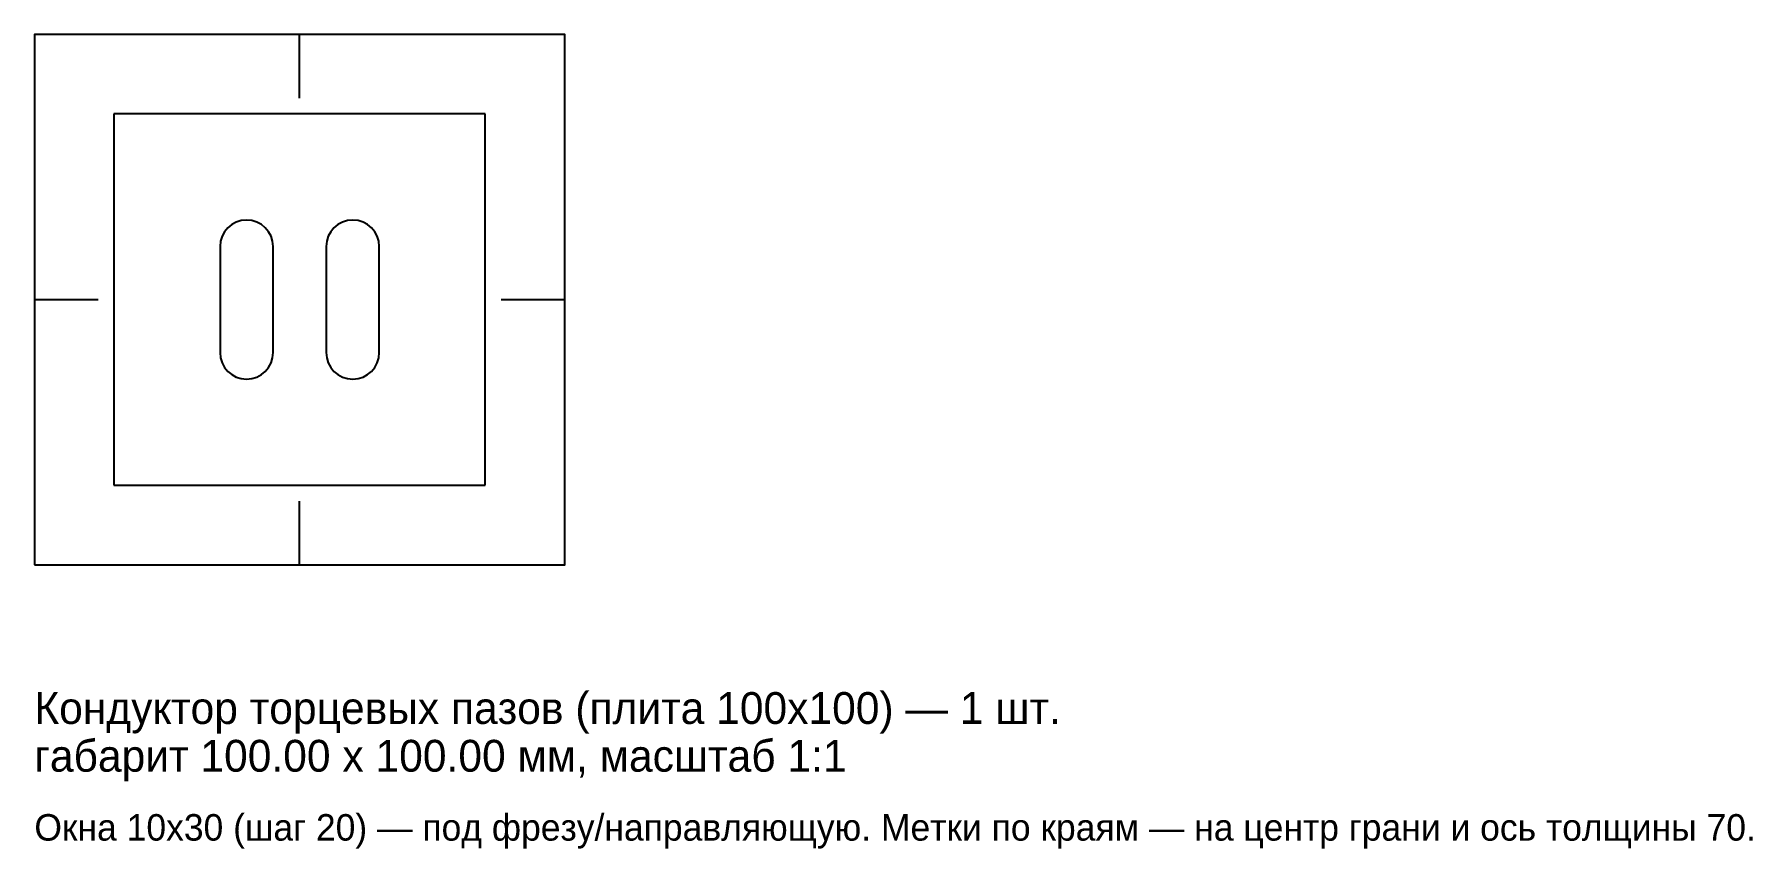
# Model space of a CAD drawing. Header units: millimetres. Extents: x 0 to 324, y -54 to 100.
import ezdxf

# ---------------------------------------------------------------- set-up
doc = ezdxf.new("R2010")
doc.units = ezdxf.units.MM
for name, color, linetype in [('CUT', 1, 'Continuous'), ('MARK', 5, 'Continuous'), ('TEXT', 7, 'Continuous')]:
    doc.layers.add(name, color=color, linetype=linetype)

msp = doc.modelspace()

# ---------------------------------------------------------------- linework, layer by layer
at = {"layer": 'CUT'}
msp.add_lwpolyline([(0, 0), (100, 0), (100, 100), (0, 100)], close=True, dxfattribs=at)
for points in [[(45, 40), (45, 60, 1), (35, 60), (35, 40, 1)], [(65, 40), (65, 60, 1), (55, 60), (55, 40, 1)]]:
    msp.add_lwpolyline(points, format="xyb", close=True, dxfattribs=at)
at = {"layer": 'MARK'}
for p, q in [((50, 88), (50, 100)), ((85, 85), (15, 85)), ((15, 85), (15, 15)), ((85, 15), (85, 85)), ((0, 50), (12, 50)), ((88, 50), (100, 50)), ((15, 15), (85, 15)), ((50, 0), (50, 12))]:
    msp.add_line(p, q, dxfattribs=at)

# ---------------------------------------------------------------- texts
at = {"layer": 'TEXT'}
for s, height, p in [('Кондуктор торцевых пазов (плита 100x100) — 1 шт.', 6, (0, -30)), ('габарит 100.00 x 100.00 мм, масштаб 1:1', 6, (0, -39)), ('Окна 10x30 (шаг 20) — под фрезу/направляющую. Метки по краям — на центр грани и ось толщины 70.', 5, (0, -52))]:
    msp.add_text(s, height=height, dxfattribs=at).set_placement(p)

doc.saveas('drawing.dxf')
